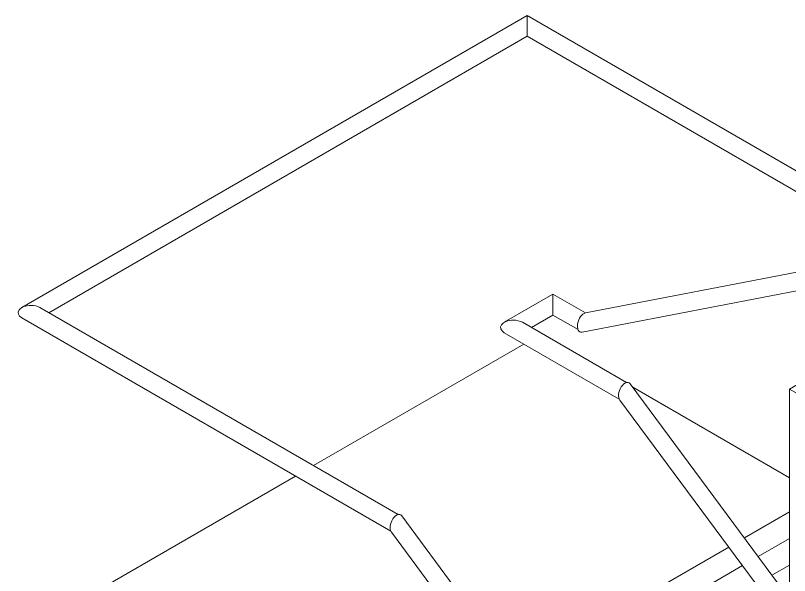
# Model space of a CAD drawing. Header units: millimetres. Extents: x -312439 to 477422, y -331570 to 212570.
# Drawn here: x 393136 to 394451, y 92635 to 93586 of the extents above; entities that cross this region are included whole.
import ezdxf

# ---------------------------------------------------------------- set-up
doc = ezdxf.new("R2010")
doc.units = ezdxf.units.MM

msp = doc.modelspace()

# ---------------------------------------------------------------- linework, layer by layer
at = {"color": 0, "linetype": 'Continuous', "lineweight": 0, "extrusion": (8.40036e-17, 0.816497, 0.57735)}
for p, q in [((393147.151, 93090.039), (394005.46, 93585.584)), ((394005.46, 93550.224), (394005.46, 93585.584)), ((394005.46, 93585.584), (394491.961, 93304.703)), ((393193.085, 93081.199), (394005.46, 93550.224)), ((394005.46, 93550.224), (394479.434, 93276.576)), ((394850.99, 93224.497), (394104.239, 93080.785)), ((394758.055, 93175.427), (394098.452, 93048.487)), ((393966.364, 93064.975), (394048.872, 93112.611)), ((394048.872, 93077.251), (394048.872, 93112.611)), ((394048.872, 93112.611), (394104.061, 93080.748)), ((394709.19, 93101.089), (394450.495, 92951.731)), ((393786.068, 92738.84), (393177.773, 93090.039)), ((393773.54, 92710.713), (393147.151, 93072.359)), ((394012.298, 93056.135), (394048.872, 93077.251)), ((394048.872, 93077.251), (394091.533, 93052.621)), ((394173.968, 92962.795), (393996.987, 93064.975)), ((394161.441, 92934.668), (393966.364, 93047.295)), ((393999.8, 93027.991), (393642.522, 92821.717)), ((394180.035, 92960.54), (394450.495, 92596.191)), ((394450.495, 92801.022), (394184.411, 92954.645)), ((394450.495, 92951.731), (394450.495, 91903.644)), ((394450.495, 92951.731), (398522.515, 90600.749)), ((394162.472, 92932.824), (394450.495, 92544.814)), ((393611.899, 92804.037), (393136.233, 92529.411)), ((393792.134, 92736.586), (394261.673, 92104.047)), ((394450.495, 92743.131), (394374.142, 92699.049)), ((393774.571, 92708.87), (394234.977, 92088.634)), ((394450.495, 92698.125), (394397.528, 92667.545)), ((394347.446, 92683.636), (394145.514, 92567.05)), ((394370.832, 92652.132), (394262.443, 92589.553)), ((394450.495, 92653.119), (394420.914, 92636.041))]:
    msp.add_line(p, q, dxfattribs=at)
at = {"color": 0, "linetype": 'Continuous', "lineweight": 0}
for centre, major_axis, ratio, start_param, end_param in [((393162.462, 93081.199), (-21.653, 0), 0.57735027, 4.71238898, 7.06858347), ((393162.462, 93081.199), (-21.653, 0), 0.57735027, 3.92699082, 4.71238898), ((394101.346, 93064.636), (6.187, 15.902), 0.55871048, 0.33774635, 3.479339), ((393981.676, 93056.135), (-21.653, 0), 0.57735027, 4.71238898, 7.06858347), ((393981.676, 93056.135), (-21.653, 0), 0.57735027, 3.92699082, 4.71238898), ((394171.253, 92946.682), (6.187, 15.902), 0.55871048, 5.94543896, 9.08703161), ((393783.353, 92722.728), (6.187, 15.902), 0.55871048, 5.94543896, 9.08703161)]:
    msp.add_ellipse(centre, major_axis=major_axis, ratio=ratio, start_param=start_param, end_param=end_param, dxfattribs=at)

doc.saveas('drawing.dxf')
